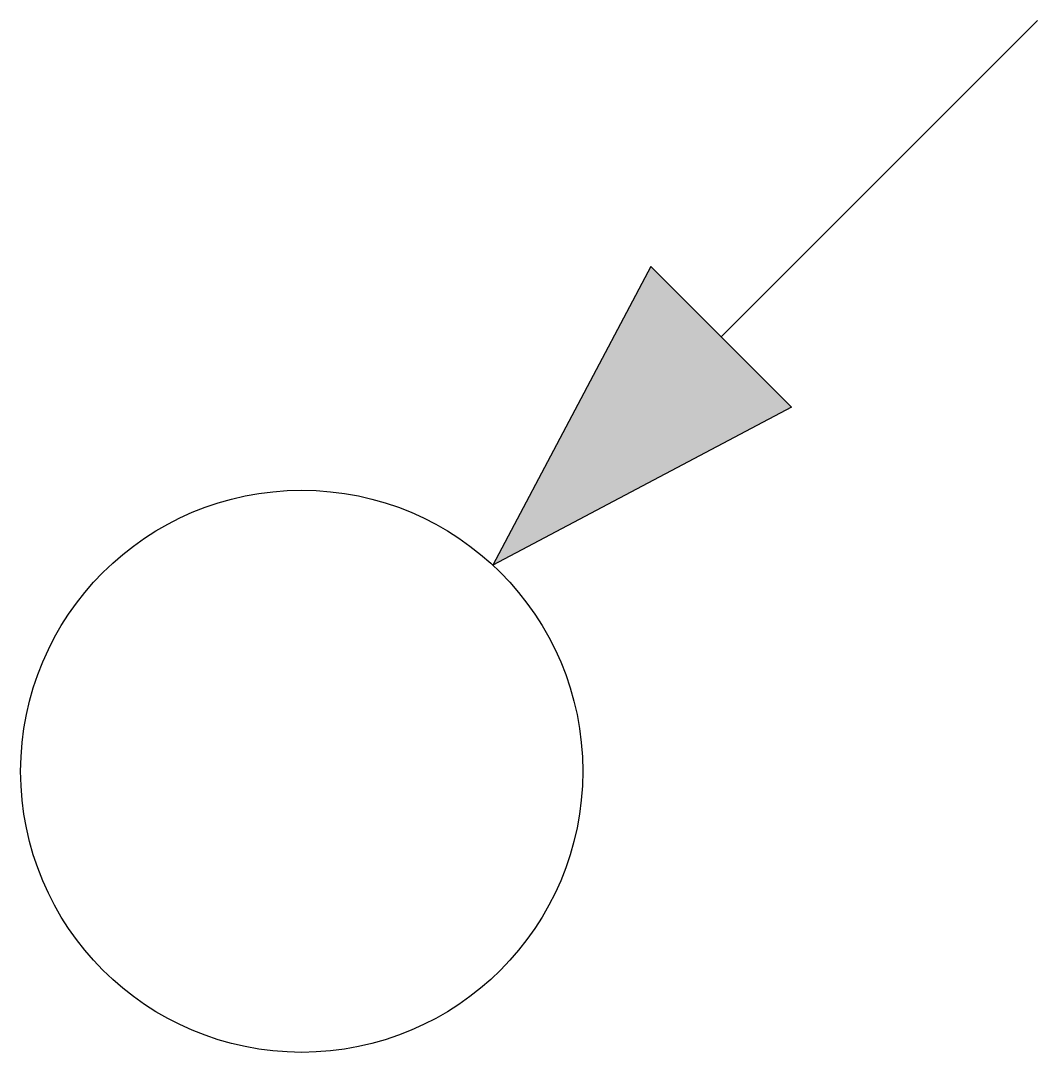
# Model space of a CAD drawing. Extents: x -1 to 2.62, y -1 to 2.67.
import ezdxf

# ---------------------------------------------------------------- set-up
doc = ezdxf.new("R2010")
doc.units = 0
doc.header["$LTSCALE"] = 0.2

msp = doc.modelspace()

# ---------------------------------------------------------------- hatches: boundary and pattern name
msp.add_hatch(color=256).paths.add_polyline_path([(1.7425, 1.2958), (1.2425, 1.7958), (0.68, 0.7333)])

# ---------------------------------------------------------------- linework, layer by layer
at = {"linetype": 'ByBlock'}
for p, q in [((1.4925, 1.5458), (2.6175, 2.6708)), ((1.2425, 1.7958), (0.68, 0.7333)), ((1.7425, 1.2958), (1.2425, 1.7958)), ((1.7425, 1.2958), (0.68, 0.7333))]:
    msp.add_line(p, q, dxfattribs=at)
msp.add_circle((0, 0), 1)

doc.saveas('drawing.dxf')
